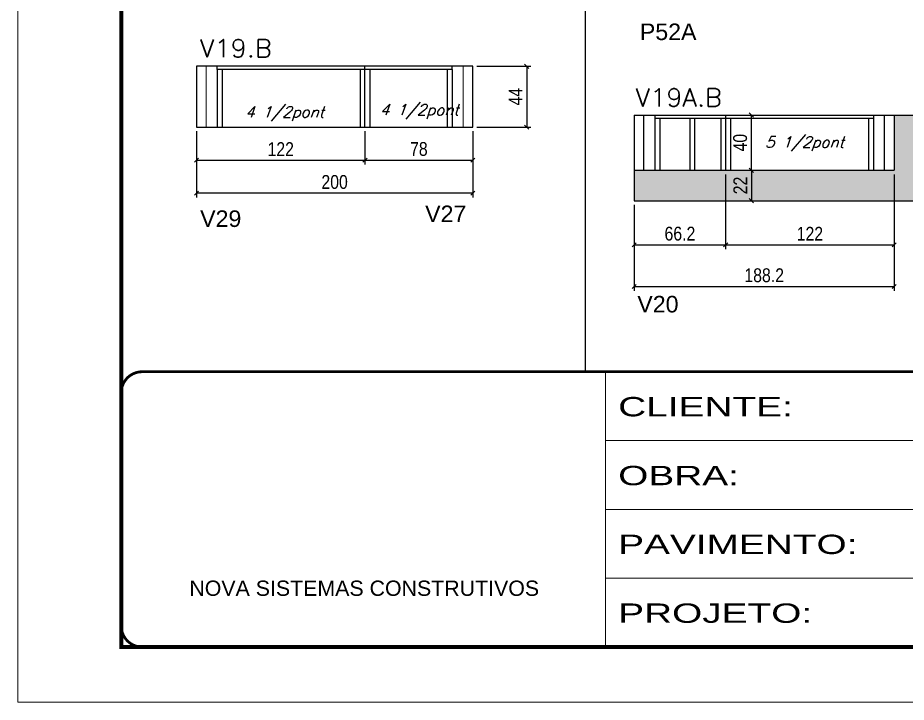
# Model space of a CAD drawing. Extents: x 137137 to 143418, y 10464 to 34486.
# Drawn here: x 138736 to 139379, y 29990 to 30486 of the extents above; entities that cross this region are included whole.
import ezdxf

# ---------------------------------------------------------------- set-up
doc = ezdxf.new("R2010")
doc.units = 0
doc.linetypes.add('CONTINUO', pattern=[0])
doc.linetypes.add('DASHED', pattern=[0.75, 0.5, -0.25])
for name, color, linetype in [('5', 5, 'Continuous'), ('COTA', 241, 'Continuous'), ('cotas', 4, 'Continuous'), ('Painéis', 200, 'Continuous'), ('SARR_2.2x7', 40, 'Continuous'), ('SARR_3.5x7', 81, 'Continuous'), ('texto', 7, 'Continuous')]:
    doc.layers.add(name, color=color, linetype=linetype)
for name, color, linetype, lineweight in [('Folhas', 255, 'Continuous', 9), ('Sarr 2.2x7', 40, 'Continuous', 9), ('SARRAFO DE PRESSAO', 251, 'DASHED', 9), ('Texto Seção', 7, 'Continuous', 15)]:
    doc.layers.add(name, color=color, linetype=linetype, lineweight=lineweight)
doc.styles.add('ARIAL', font='arial.ttf')
doc.styles.add('COTA TECNICA', font='techl___.ttf', dxfattribs={"height": 10})
doc.styles.add('REGUA-120', font='ROMANS.shx', dxfattribs={"height": 15})
doc.styles.add('Romans', font='romans.shx')
doc.styles.get("Standard").update_dxf_attribs({"font": 'arial.ttf'})
doc.styles.add('Tecnologia', font='')
doc.styles.get('Tecnologia').set_extended_font_data('Forgotten Futurist')
doc.dimstyles.new('PAINEL', dxfattribs={"dimtxt": 10, "dimasz": 3, "dimexe": 3, "dimexo": 3, "dimgap": 3, "dimtad": 1, "dimdec": 1, "dimzin": 12, "dimdsep": 46, "dimtxsty": 'COTA TECNICA', "dimblk1": 'OBLIQUE', "dimblk2": 'OBLIQUE', "dimsah": 1, "dimcen": 0.9, "dimclrd": 4, "dimclre": 4, "dimclrt": 240, "dimadec": 1, "dimazin": 3, "dimtfac": 1, "dimtdec": 1, "dimtmove": 0, "dimatfit": 3, "dimfxl": 1, "dimtolj": 1, "dimtzin": 12, "dimarcsym": 0})

# ---------------------------------------------------------------- blocks, each defined once
blk = doc.blocks.new('9999999999')
at = {"color": 30, "linetype": 'CONTINUO'}
for p, q in [((98564.56, 34230.21), (98564.56, 34429.45)), ((98564.56, 34379.64), (99583.98, 34379.64)), ((98564.56, 34329.83), (99487.98, 34329.83)), ((98564.56, 34280.02), (99487.98, 34280.02))]:
    blk.add_line(p, q, dxfattribs=at)
at = {"color": 30, "linetype": 'CONTINUO', "const_width": 2}
blk.add_lwpolyline([(99583.98, 34230.21), (99583.98, 34414.45, 0.414214), (99568.98, 34429.45), (98228.98, 34429.45, 0.414214), (98213.98, 34414.45), (98213.98, 34245.21, 0.414214), (98228.98, 34230.21), (99583.98, 34230.21)], format="xyb", dxfattribs=at)
at = {"layer": 'Folhas'}
blk.add_lwpolyline([(98138.98, 34190.21), (99623.98, 34190.21), (99623.98, 35240.21), (98138.98, 35240.21)], close=True, dxfattribs=at)
at = {"layer": 'Folhas', "color": 30, "const_width": 3}
blk.add_lwpolyline([(98213.98, 34230.21), (99583.98, 34230.21), (99583.98, 35200.21), (98213.98, 35200.21)], close=True, dxfattribs=at)
at = {"color": 7, "linetype": 'Continuous', "ltscale": 5, "style": 'ARIAL'}
blk.add_text('NOVA SISTEMAS CONSTRUTIVOS', height=11.0592, dxfattribs=at).set_placement((98263.19, 34267.21))
at = {"layer": 'Folhas', "color": 7, "style": 'Tecnologia', "width": 1.5}
for s, p in [('CLIENTE:', (98573.65, 34397.17)), ('OBRA:', (98573.65, 34347.31)), ('PAVIMENTO:', (98573.65, 34297.5)), ('PROJETO:', (98573.65, 34247.69))]:
    blk.add_text(s, height=14, dxfattribs=at).set_placement(p)
blk = doc.blocks.new('_Oblique')
at = {"color": 0, "linetype": 'ByBlock', "lineweight": -2}
blk.add_line((-0.5, -0.5), (0.5, 0.5), dxfattribs=at)
blk = doc.blocks.new('*D396')
at = {"layer": 'cotas', "color": 4, "linetype": 'ByBlock', "lineweight": -2, "transparency": 16777216}
for p, q in [((138865.16, 30403.42), (138865.16, 30355.51)), ((139065.16, 30403.42), (139065.16, 30355.51)), ((139065.16, 30358.51), (138865.16, 30358.51))]:
    blk.add_line(p, q, dxfattribs=at)
at = {"layer": 'Defpoints', "color": 0, "linetype": 'ByBlock', "transparency": 16777216}
for p in [(138865.16, 30406.42), (139065.16, 30406.42), (138865.16, 30358.51)]:
    blk.add_point(p, dxfattribs=at)
at = {"layer": 'cotas', "color": 4, "linetype": 'ByBlock', "lineweight": -2, "transparency": 16777216, "xscale": 3, "yscale": 3, "zscale": 3, "rotation": 180}
blk.add_blockref('_Oblique', (138865.16, 30358.51), dxfattribs=at)
at = {"layer": 'cotas', "color": 4, "linetype": 'ByBlock', "lineweight": -2, "transparency": 16777216, "xscale": 3, "yscale": 3, "zscale": 3}
blk.add_blockref('_Oblique', (139065.16, 30358.51), dxfattribs=at)
at = {"layer": 'cotas', "color": 240, "linetype": 'ByBlock', "transparency": 16777216, "insert": (138965.16, 30366.62), "char_height": 10, "attachment_point": 5, "style": 'COTA TECNICA'}
blk.add_mtext('\\A1;200', dxfattribs=at)
blk = doc.blocks.new('*D33')
at = {"layer": 'cotas', "color": 4, "linetype": 'ByBlock', "lineweight": -2, "transparency": 16777216}
for p, q in [((139068.16, 30450.42), (139107.22, 30450.42)), ((139104.22, 30450.42), (139104.22, 30406.42)), ((139068.16, 30406.42), (139107.22, 30406.42))]:
    blk.add_line(p, q, dxfattribs=at)
at = {"layer": 'Defpoints', "color": 0, "linetype": 'ByBlock', "transparency": 16777216}
for p in [(139065.16, 30450.42), (139065.16, 30406.42), (139104.22, 30406.42)]:
    blk.add_point(p, dxfattribs=at)
at = {"layer": 'cotas', "color": 4, "linetype": 'ByBlock', "lineweight": -2, "transparency": 16777216, "xscale": 3, "yscale": 3, "zscale": 3}
for p, rotation in [((139104.22, 30450.42), 90), ((139104.22, 30406.42), 270)]:
    blk.add_blockref('_Oblique', p, dxfattribs=dict(at, rotation=rotation))
at = {"layer": 'cotas', "color": 240, "linetype": 'ByBlock', "transparency": 16777216, "insert": (139096.15, 30428.42), "char_height": 10, "attachment_point": 5, "rotation": 90, "style": 'COTA TECNICA'}
blk.add_mtext('\\A1;44', dxfattribs=at)
blk = doc.blocks.new('*D397')
at = {"layer": 'cotas', "color": 4, "linetype": 'ByBlock', "lineweight": -2, "transparency": 16777216}
for p, q in [((138865.16, 30403.42), (138865.16, 30379.42)), ((138987.16, 30403.42), (138987.16, 30379.42)), ((138865.16, 30382.42), (138987.16, 30382.42))]:
    blk.add_line(p, q, dxfattribs=at)
at = {"layer": 'Defpoints', "color": 0, "linetype": 'ByBlock', "transparency": 16777216}
for p in [(138865.16, 30406.42), (138987.16, 30406.42), (138987.16, 30382.42)]:
    blk.add_point(p, dxfattribs=at)
at = {"layer": 'cotas', "color": 4, "linetype": 'ByBlock', "lineweight": -2, "transparency": 16777216, "xscale": 3, "yscale": 3, "zscale": 3, "rotation": 180}
blk.add_blockref('_Oblique', (138865.16, 30382.42), dxfattribs=at)
at = {"layer": 'cotas', "color": 4, "linetype": 'ByBlock', "lineweight": -2, "transparency": 16777216, "xscale": 3, "yscale": 3, "zscale": 3}
blk.add_blockref('_Oblique', (138987.16, 30382.42), dxfattribs=at)
at = {"layer": 'cotas', "color": 240, "linetype": 'ByBlock', "transparency": 16777216, "insert": (138926.16, 30390.47), "char_height": 10, "attachment_point": 5, "style": 'COTA TECNICA'}
blk.add_mtext('\\A1;122', dxfattribs=at)
blk = doc.blocks.new('*D398')
at = {"layer": 'cotas', "color": 4, "linetype": 'ByBlock', "lineweight": -2, "transparency": 16777216}
for p, q in [((138987.16, 30403.42), (138987.16, 30379.42)), ((139065.16, 30403.42), (139065.16, 30379.42)), ((138987.16, 30382.42), (139065.16, 30382.42))]:
    blk.add_line(p, q, dxfattribs=at)
at = {"layer": 'Defpoints', "color": 0, "linetype": 'ByBlock', "transparency": 16777216}
for p in [(138987.16, 30406.42), (139065.16, 30406.42), (139065.16, 30382.42)]:
    blk.add_point(p, dxfattribs=at)
at = {"layer": 'cotas', "color": 4, "linetype": 'ByBlock', "lineweight": -2, "transparency": 16777216, "xscale": 3, "yscale": 3, "zscale": 3, "rotation": 180}
blk.add_blockref('_Oblique', (138987.16, 30382.42), dxfattribs=at)
at = {"layer": 'cotas', "color": 4, "linetype": 'ByBlock', "lineweight": -2, "transparency": 16777216, "xscale": 3, "yscale": 3, "zscale": 3}
blk.add_blockref('_Oblique', (139065.16, 30382.42), dxfattribs=at)
at = {"layer": 'cotas', "color": 240, "linetype": 'ByBlock', "transparency": 16777216, "insert": (139026.16, 30390.51), "char_height": 10, "attachment_point": 5, "style": 'COTA TECNICA'}
blk.add_mtext('\\A1;78', dxfattribs=at)
blk = doc.blocks.new('*D505')
at = {"layer": 'COTA', "color": 4, "linetype": 'ByBlock', "lineweight": -2, "transparency": 16777216}
for p, q in [((139370.24, 30372.13), (139370.24, 30287.98)), ((139182.04, 30350.13), (139182.04, 30287.98)), ((139182.04, 30290.98), (139370.24, 30290.98))]:
    blk.add_line(p, q, dxfattribs=at)
at = {"layer": 'Defpoints', "color": 0, "linetype": 'ByBlock', "transparency": 16777216}
for p in [(139370.24, 30375.13), (139182.04, 30353.13), (139370.24, 30290.98)]:
    blk.add_point(p, dxfattribs=at)
at = {"layer": 'COTA', "color": 4, "linetype": 'ByBlock', "lineweight": -2, "transparency": 16777216, "xscale": 3, "yscale": 3, "zscale": 3, "rotation": 180}
blk.add_blockref('_Oblique', (139182.04, 30290.98), dxfattribs=at)
at = {"layer": 'COTA', "color": 4, "linetype": 'ByBlock', "lineweight": -2, "transparency": 16777216, "xscale": 3, "yscale": 3, "zscale": 3}
blk.add_blockref('_Oblique', (139370.24, 30290.98), dxfattribs=at)
at = {"layer": 'COTA', "color": 240, "linetype": 'ByBlock', "transparency": 16777216, "insert": (139276.14, 30299.08), "char_height": 10, "attachment_point": 5, "style": 'COTA TECNICA'}
blk.add_mtext('\\A1;188.2', dxfattribs=at)
blk = doc.blocks.new('*D511')
at = {"layer": 'COTA', "color": 4, "linetype": 'ByBlock', "lineweight": -2, "transparency": 16777216}
for p, q in [((139248.24, 30372.13), (139248.24, 30318.13)), ((139182.04, 30350.13), (139182.04, 30318.13)), ((139182.04, 30321.13), (139248.24, 30321.13))]:
    blk.add_line(p, q, dxfattribs=at)
at = {"layer": 'Defpoints', "color": 0, "linetype": 'ByBlock', "transparency": 16777216}
for p in [(139248.24, 30375.13), (139182.04, 30353.13), (139248.24, 30321.13)]:
    blk.add_point(p, dxfattribs=at)
at = {"layer": 'COTA', "color": 4, "linetype": 'ByBlock', "lineweight": -2, "transparency": 16777216, "xscale": 3, "yscale": 3, "zscale": 3, "rotation": 180}
blk.add_blockref('_Oblique', (139182.04, 30321.13), dxfattribs=at)
at = {"layer": 'COTA', "color": 4, "linetype": 'ByBlock', "lineweight": -2, "transparency": 16777216, "xscale": 3, "yscale": 3, "zscale": 3}
blk.add_blockref('_Oblique', (139248.24, 30321.13), dxfattribs=at)
at = {"layer": 'COTA', "color": 240, "linetype": 'ByBlock', "transparency": 16777216, "insert": (139215.14, 30329.23), "char_height": 10, "attachment_point": 5, "style": 'COTA TECNICA'}
blk.add_mtext('\\A1;66.2', dxfattribs=at)
blk = doc.blocks.new('*D512')
at = {"layer": 'COTA', "color": 4, "linetype": 'ByBlock', "lineweight": -2, "transparency": 16777216}
for p, q in [((139248.24, 30372.13), (139248.24, 30318.13)), ((139370.24, 30372.13), (139370.24, 30318.13)), ((139248.24, 30321.13), (139370.24, 30321.13))]:
    blk.add_line(p, q, dxfattribs=at)
at = {"layer": 'Defpoints', "color": 0, "linetype": 'ByBlock', "transparency": 16777216}
for p in [(139248.24, 30375.13), (139370.24, 30375.13), (139370.24, 30321.13)]:
    blk.add_point(p, dxfattribs=at)
at = {"layer": 'COTA', "color": 4, "linetype": 'ByBlock', "lineweight": -2, "transparency": 16777216, "xscale": 3, "yscale": 3, "zscale": 3, "rotation": 180}
blk.add_blockref('_Oblique', (139248.24, 30321.13), dxfattribs=at)
at = {"layer": 'COTA', "color": 4, "linetype": 'ByBlock', "lineweight": -2, "transparency": 16777216, "xscale": 3, "yscale": 3, "zscale": 3}
blk.add_blockref('_Oblique', (139370.24, 30321.13), dxfattribs=at)
at = {"layer": 'COTA', "color": 240, "linetype": 'ByBlock', "transparency": 16777216, "insert": (139309.24, 30329.19), "char_height": 10, "attachment_point": 5, "style": 'COTA TECNICA'}
blk.add_mtext('\\A1;122', dxfattribs=at)
blk = doc.blocks.new('*D516')
at = {"layer": 'COTA', "color": 4, "linetype": 'ByBlock', "lineweight": -2, "transparency": 16777216}
for p, q in [((139251.24, 30415.13), (139269.87, 30415.13)), ((139266.87, 30375.13), (139266.87, 30415.13)), ((139251.24, 30375.13), (139269.87, 30375.13))]:
    blk.add_line(p, q, dxfattribs=at)
at = {"layer": 'Defpoints', "color": 0, "linetype": 'ByBlock', "transparency": 16777216}
for p in [(139248.24, 30415.13), (139266.87, 30415.13), (139248.24, 30375.13)]:
    blk.add_point(p, dxfattribs=at)
at = {"layer": 'COTA', "color": 4, "linetype": 'ByBlock', "lineweight": -2, "transparency": 16777216, "xscale": 3, "yscale": 3, "zscale": 3}
for p, rotation in [((139266.87, 30415.13), 90), ((139266.87, 30375.13), 270)]:
    blk.add_blockref('_Oblique', p, dxfattribs=dict(at, rotation=rotation))
at = {"layer": 'COTA', "color": 240, "linetype": 'ByBlock', "transparency": 16777216, "insert": (139258.77, 30395.13), "char_height": 10, "attachment_point": 5, "rotation": 90, "style": 'COTA TECNICA'}
blk.add_mtext('\\A1;40', dxfattribs=at)
blk = doc.blocks.new('*D517')
at = {"layer": 'COTA', "color": 4, "linetype": 'ByBlock', "lineweight": -2, "transparency": 16777216}
for p, q in [((139251.24, 30375.13), (139269.87, 30375.13)), ((139266.87, 30375.13), (139266.87, 30353.13)), ((139251.24, 30353.13), (139269.87, 30353.13))]:
    blk.add_line(p, q, dxfattribs=at)
at = {"layer": 'Defpoints', "color": 0, "linetype": 'ByBlock', "transparency": 16777216}
for p in [(139248.24, 30375.13), (139248.24, 30353.13), (139266.87, 30353.13)]:
    blk.add_point(p, dxfattribs=at)
at = {"layer": 'COTA', "color": 4, "linetype": 'ByBlock', "lineweight": -2, "transparency": 16777216, "xscale": 3, "yscale": 3, "zscale": 3}
for p, rotation in [((139266.87, 30375.13), 90), ((139266.87, 30353.13), 270)]:
    blk.add_blockref('_Oblique', p, dxfattribs=dict(at, rotation=rotation))
at = {"layer": 'COTA', "color": 240, "linetype": 'ByBlock', "transparency": 16777216, "insert": (139258.87, 30364.13), "char_height": 10, "attachment_point": 5, "rotation": 90, "style": 'COTA TECNICA'}
blk.add_mtext('\\A1;22', dxfattribs=at)

msp = doc.modelspace()

# ---------------------------------------------------------------- hatches: boundary and pattern name
at = {"layer": 'COTA', "linetype": 'ByBlock'}
h = msp.add_hatch(dxfattribs=at)
h.set_pattern_fill('AR-CONC', color=256, scale=0.03)
h.paths.add_polyline_path([(139786.76, 30415.13), (139755.74, 30415.13), (139755.74, 30375.13), (139410.24, 30375.13), (139410.24, 30415.13), (139370.24, 30415.13), (139370.24, 30375.13), (139182.04, 30375.13), (139182.04, 30353.13), (139370.24, 30353.13), (139410.24, 30353.13), (139755.74, 30353.13), (139786.76, 30353.13)])

# ---------------------------------------------------------------- linework, layer by layer
for p, q in [((139146.61, 31000.05), (139146.61, 30229.29)), ((139370.24, 30415.13), (139410.24, 30415.13)), ((139182.04, 30375.13), (139182.04, 30353.13)), ((139182.04, 30353.13), (139370.24, 30353.13)), ((139370.24, 30353.13), (139410.24, 30353.13))]:
    msp.add_line(p, q, dxfattribs=at)
at = {"layer": 'Painéis', "linetype": 'ByBlock'}
for p, q in [((138987.16, 30406.42), (138987.16, 30450.42)), ((139182.04, 30415.13), (139370.24, 30415.13)), ((139182.04, 30415.13), (139182.04, 30375.13)), ((139248.24, 30415.13), (139248.24, 30375.13)), ((139370.24, 30415.13), (139370.24, 30375.13)), ((139182.04, 30375.13), (139370.24, 30375.13))]:
    msp.add_line(p, q, dxfattribs=at)
msp.add_lwpolyline([(138865.16, 30406.42), (139065.16, 30406.42), (139065.16, 30450.42), (138865.16, 30450.42)], close=True, dxfattribs=at)
at = {"layer": 'Sarr 2.2x7'}
for p, q in [((138872.16, 30406.42), (138872.16, 30450.42)), ((139058.16, 30450.42), (139058.16, 30406.42))]:
    msp.add_line(p, q, dxfattribs=at)
at = {"layer": 'SARR_2.2x7', "linetype": 'Continuous'}
for p, q in [((138880.16, 30448.22), (138880.16, 30450.42)), ((139050.16, 30448.22), (139050.16, 30450.42)), ((138987.16, 30448.22), (138880.16, 30448.22)), ((139050.16, 30448.22), (138987.16, 30448.22)), ((139189.04, 30375.13), (139189.04, 30415.13)), ((139197.04, 30412.93), (139248.24, 30412.93)), ((139248.24, 30412.93), (139355.24, 30412.93)), ((139363.24, 30375.13), (139363.24, 30415.13))]:
    msp.add_line(p, q, dxfattribs=at)
at = {"layer": 'SARR_3.5x7'}
for p, q in [((138880.16, 30448.22), (138880.16, 30406.42)), ((138883.66, 30448.22), (138883.66, 30406.42)), ((138983.66, 30448.22), (138983.66, 30406.42)), ((138990.66, 30448.22), (138990.66, 30406.42)), ((139046.66, 30448.22), (139046.66, 30406.42)), ((139050.16, 30448.22), (139050.16, 30406.42)), ((139197.04, 30415.13), (139197.04, 30375.13)), ((139200.54, 30412.93), (139200.54, 30375.13)), ((139222.31, 30412.93), (139222.31, 30375.13)), ((139225.81, 30412.93), (139225.81, 30375.13)), ((139244.74, 30412.93), (139244.74, 30375.13)), ((139251.74, 30412.93), (139251.74, 30375.13)), ((139351.74, 30412.93), (139351.74, 30375.13)), ((139355.24, 30415.13), (139355.24, 30375.13))]:
    msp.add_line(p, q, dxfattribs=at)

# ---------------------------------------------------------------- block references
at = {"layer": 'SARRAFO DE PRESSAO', "color": 6, "linetype": 'ByBlock'}
msp.add_blockref('9999999999', (40596.81, -4200.15), dxfattribs=at)

# ---------------------------------------------------------------- texts
at = {"layer": '5', "linetype": 'Continuous'}
for s, rotation, p in [('P52A', 0.00004, (139186.14, 30469.39)), ('V29', 0.00004, (138867.82, 30334.11)), ('V27', 0.00004, (139030.7, 30337.61)), ('V20', 359.99996, (139184.31, 30272.23))]:
    msp.add_text(s, height=12, rotation=rotation, dxfattribs=at).set_placement(p)
at = {"layer": 'texto', "color": 2, "char_height": 8, "attachment_point": 5, "style": 'Romans'}
for s, insert in [('{\\Q19;\\C256;4 1/2pont}', (138928.94, 30416.1)), ('{\\Q19;\\C256;4 1/2pont}', (139026.44, 30417.6)), ('{\\Q19;\\C256;5 1/2pont}', (139305.27, 30394.21))]:
    msp.add_mtext(s, dxfattribs=dict(at, insert=insert))
at = {"layer": 'Texto Seção', "style": 'REGUA-120', "width": 1.05}
for s, p in [('V19.B', (138867.66, 30456.92)), ('V19A.B', (139183.04, 30421.32))]:
    msp.add_text(s, height=13, dxfattribs=at).set_placement(p)

# ---------------------------------------------------------------- dimensions: what is measured, and where the dimension line sits
at = {"layer": 'COTA', "linetype": 'ByBlock'}
for base, p2, picture, middle in [((139266.87, 30415.13), (139248.24, 30415.13), '*D516', (139258.77, 30395.13)), ((139266.87, 30353.13), (139248.24, 30353.13), '*D517', (139258.87, 30364.13))]:
    dim = msp.add_linear_dim(base=base, p1=(139248.24, 30375.13), p2=p2, angle=90, dimstyle='PAINEL', dxfattribs=at)
    dim.commit()
    dim.dimension.update_dxf_attribs({"geometry": picture, "text_midpoint": middle})
for base, p2, picture, middle in [((139370.24, 30290.98), (139370.24, 30375.13), '*D505', (139276.14, 30299.08)), ((139248.24, 30321.13), (139248.24, 30375.13), '*D511', (139215.14, 30329.23))]:
    dim = msp.add_linear_dim(base=base, p1=(139182.04, 30353.13), p2=p2, dimstyle='PAINEL', dxfattribs=at)
    dim.commit()
    dim.dimension.update_dxf_attribs({"geometry": picture, "text_midpoint": middle})
dim = msp.add_linear_dim(base=(139370.24, 30321.13), p1=(139248.24, 30375.13), p2=(139370.24, 30375.13), dimstyle='PAINEL', override={"dimtmove": 1}, dxfattribs=at)
dim.commit()
dim.dimension.update_dxf_attribs({"geometry": '*D512', "text_midpoint": (139309.24, 30329.19)})
at = {"layer": 'cotas', "linetype": 'ByBlock'}
dim = msp.add_linear_dim(base=(139104.22, 30406.42), p1=(139065.16, 30450.42), p2=(139065.16, 30406.42), angle=90, dimstyle='PAINEL', dxfattribs=at)
dim.commit()
dim.dimension.update_dxf_attribs({"geometry": '*D33', "text_midpoint": (139096.15, 30428.42)})
dim = msp.add_linear_dim(base=(138865.16, 30358.51), p1=(139065.16, 30406.42), p2=(138865.16, 30406.42), dimstyle='PAINEL', dxfattribs=at)
dim.commit()
dim.dimension.update_dxf_attribs({"geometry": '*D396', "text_midpoint": (138965.16, 30358.51), "dimtype": 160})
for base, p1, p2, picture, middle in [((138987.16, 30382.42), (138865.16, 30406.42), (138987.16, 30406.42), '*D397', (138926.16, 30390.47)), ((139065.16, 30382.42), (138987.16, 30406.42), (139065.16, 30406.42), '*D398', (139026.16, 30390.51))]:
    dim = msp.add_linear_dim(base=base, p1=p1, p2=p2, dimstyle='PAINEL', dxfattribs=at)
    dim.commit()
    dim.dimension.update_dxf_attribs({"geometry": picture, "text_midpoint": middle})

doc.saveas('drawing.dxf')
